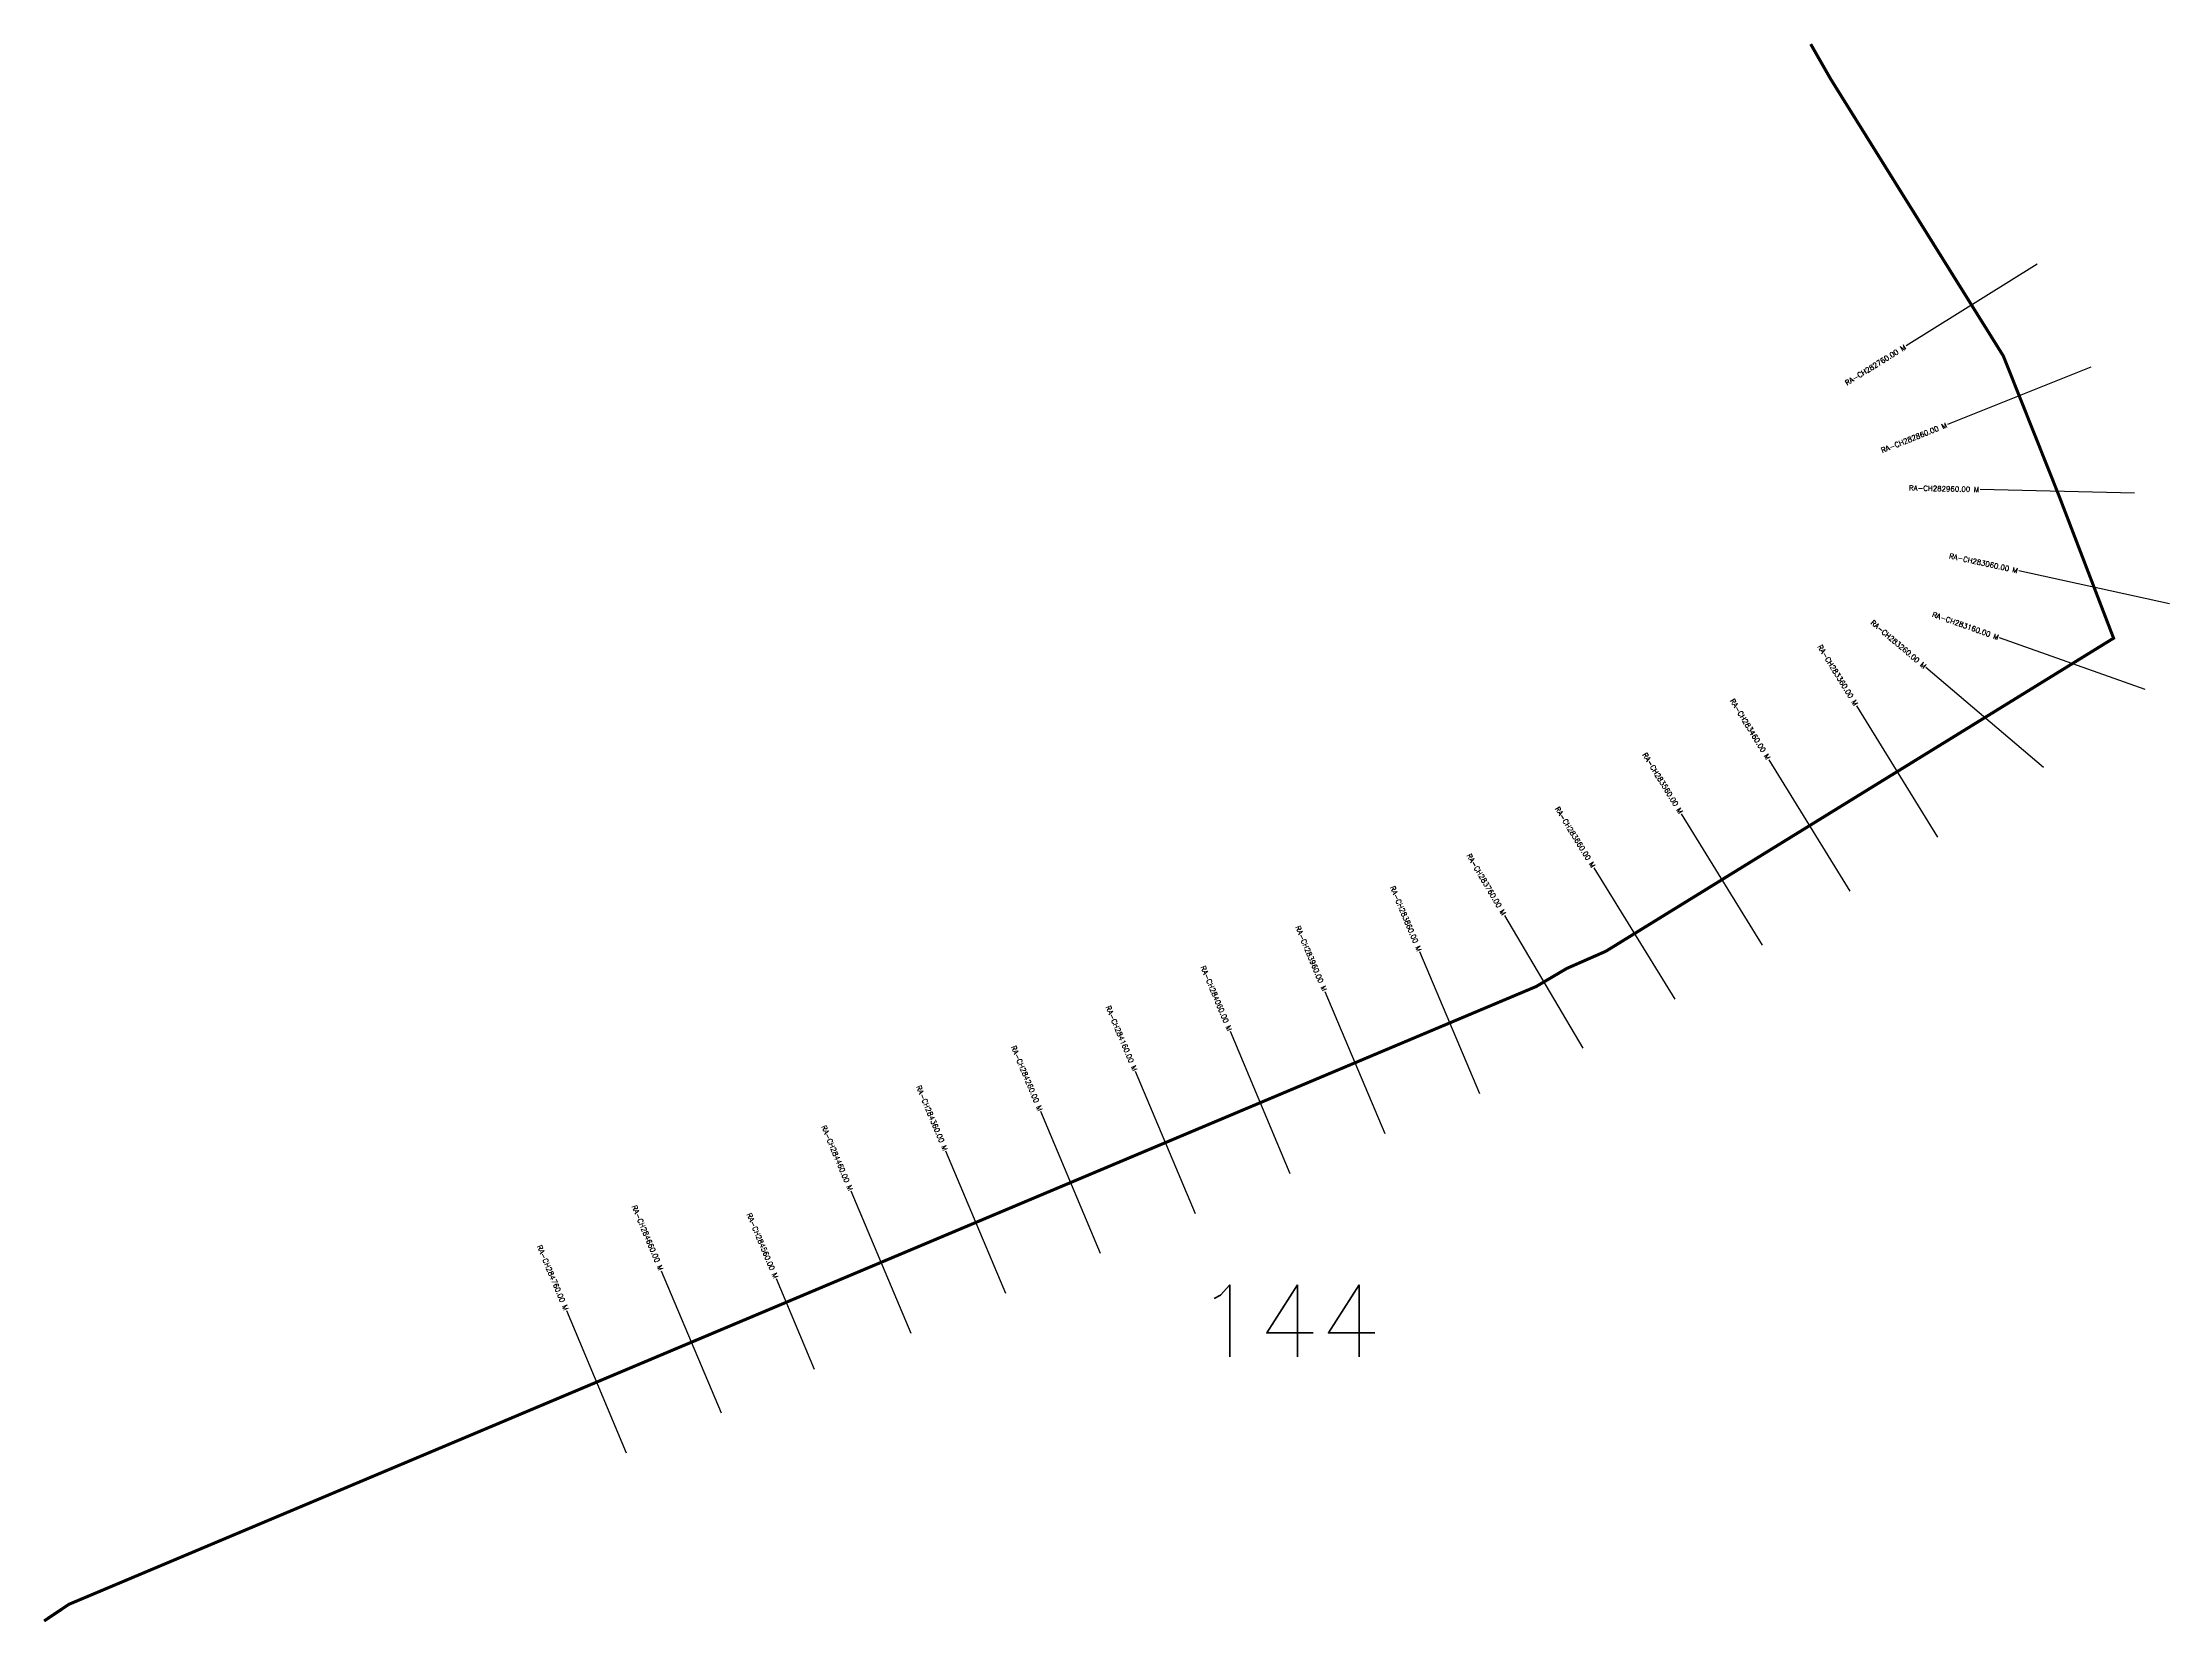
# Model space of a CAD drawing. Header units: metres. Extents: x 285250 to 294198, y 2020752 to 2023667.
# Drawn here: x 285250 to 287318, y 2022131 to 2023667 of the extents above; entities that cross this region are included whole.
import ezdxf
from ezdxf.enums import TextEntityAlignment as Align

# ---------------------------------------------------------------- set-up
doc = ezdxf.new("R2010")
doc.units = ezdxf.units.M
for name, color, linetype in [('CS', 134, 'Continuous'), ('CSMark', 6, 'Continuous'), ('NATURALLY PROTECTED', 3, 'Continuous')]:
    doc.layers.add(name, color=color, linetype=linetype)
doc.styles.get("Standard").update_dxf_attribs({"font": 'simplex.shx'})

msp = doc.modelspace()

# ---------------------------------------------------------------- linework, layer by layer
at = {"layer": 'CS'}
for p, q in [((287189.7, 2023451.2), (287062.4, 2023371.9)), ((287242, 2023351.1), (287102.6, 2023295.6)), ((287284.3, 2023228.6), (287134.3, 2023232.2)), ((287318.4, 2023121), (287171.9, 2023153.1)), ((287294.7, 2023037.9), (287153.3, 2023088)), ((287196, 2022961.9), (287081.7, 2023059.1)), ((287093.1, 2022894.2), (287014.4, 2023021.9)), ((287008, 2022841.7), (286929.2, 2022969.4)), ((286922.8, 2022789.2), (286844.1, 2022916.9)), ((286837.7, 2022736.7), (286759, 2022864.4)), ((286748.5, 2022689), (286672.1, 2022818.1)), ((286647.8, 2022644.6), (286589.6, 2022782.8)), ((286555.7, 2022605.8), (286497.4, 2022744)), ((286463.5, 2022566.9), (286405.3, 2022705.2)), ((286371.3, 2022528.1), (286313.1, 2022666.4)), ((286279.2, 2022489.3), (286221, 2022627.6)), ((286187, 2022450.5), (286128.8, 2022588.8)), ((286094.8, 2022411.7), (286036.6, 2022550)), ((285910.5, 2022334.1), (285852.3, 2022472.4)), ((286001.1, 2022376.6), (285964, 2022464.7)), ((285818.3, 2022295.3), (285760.1, 2022433.6))]:
    msp.add_line(p, q, dxfattribs=at)
at = {"layer": 'NATURALLY PROTECTED', "const_width": 3, "flags": 128}
msp.add_lwpolyline([(286969.6, 2023665.3), (286989.1, 2023631.2), (287083.6, 2023479.6), (287156.9, 2023362.1), (287211, 2023226.2), (287264.1, 2023087.7), (286770.4, 2022783.3), (286732.4, 2022766.6), (286702.6, 2022749), (285276.1, 2022148.4), (285251.9, 2022132.2)], dxfattribs=at)

# ---------------------------------------------------------------- texts
at = {"insert": (286371.7, 2022458.9), "char_height": 70, "attachment_point": 1}
msp.add_mtext_dynamic_manual_height_columns('144', width=95.172, gutter_width=1, heights=[0], dxfattribs=at)
at = {"layer": 'CSMark'}
for s, rotation, p in [('RA-CH282760.00 M', 31.9313, (287061.5, 2023371.3)), ('RA-CH282860.00 M', 21.7175, (287101.7, 2023295.2)), ('RA-CH282960.00 M', 358.6501, (287133.3, 2023232.2)), ('RA-CH283060.00 M', 347.6631, (287170.9, 2023153.3)), ('RA-CH283260.00 M', 319.6486, (287080.9, 2023059.7)), ('RA-CH283160.00 M', 340.5077, (287152.3, 2023088.3)), ('RA-CH283360.00 M', 301.6518, (287013.8, 2023022.7)), ('RA-CH283460.00 M', 301.6518, (286928.7, 2022970.2)), ('RA-CH283560.00 M', 301.6518, (286843.6, 2022917.8)), ('RA-CH283660.00 M', 301.6518, (286758.5, 2022865.3)), ('RA-CH283760.00 M', 300.6098, (286671.6, 2022819)), ('RA-CH283860.00 M', 292.8323, (286589.2, 2022783.7)), ('RA-CH283960.00 M', 292.8323, (286497.1, 2022744.9)), ('RA-CH284060.00 M', 292.8323, (286404.9, 2022706.1)), ('RA-CH284160.00 M', 292.8323, (286312.7, 2022667.3)), ('RA-CH284260.00 M', 292.8323, (286220.6, 2022628.5)), ('RA-CH284360.00 M', 292.8323, (286128.4, 2022589.7)), ('RA-CH284460.00 M', 292.8323, (286036.2, 2022550.9)), ('RA-CH284660.00 M', 292.8323, (285851.9, 2022473.3)), ('RA-CH284560.00 M', 292.8323, (285963.6, 2022465.6)), ('RA-CH284760.00 M', 292.8323, (285759.7, 2022434.5))]:
    msp.add_text(s, height=5, rotation=rotation, dxfattribs=at).set_placement(p, align=Align.MIDDLE_RIGHT)

doc.saveas('drawing.dxf')
